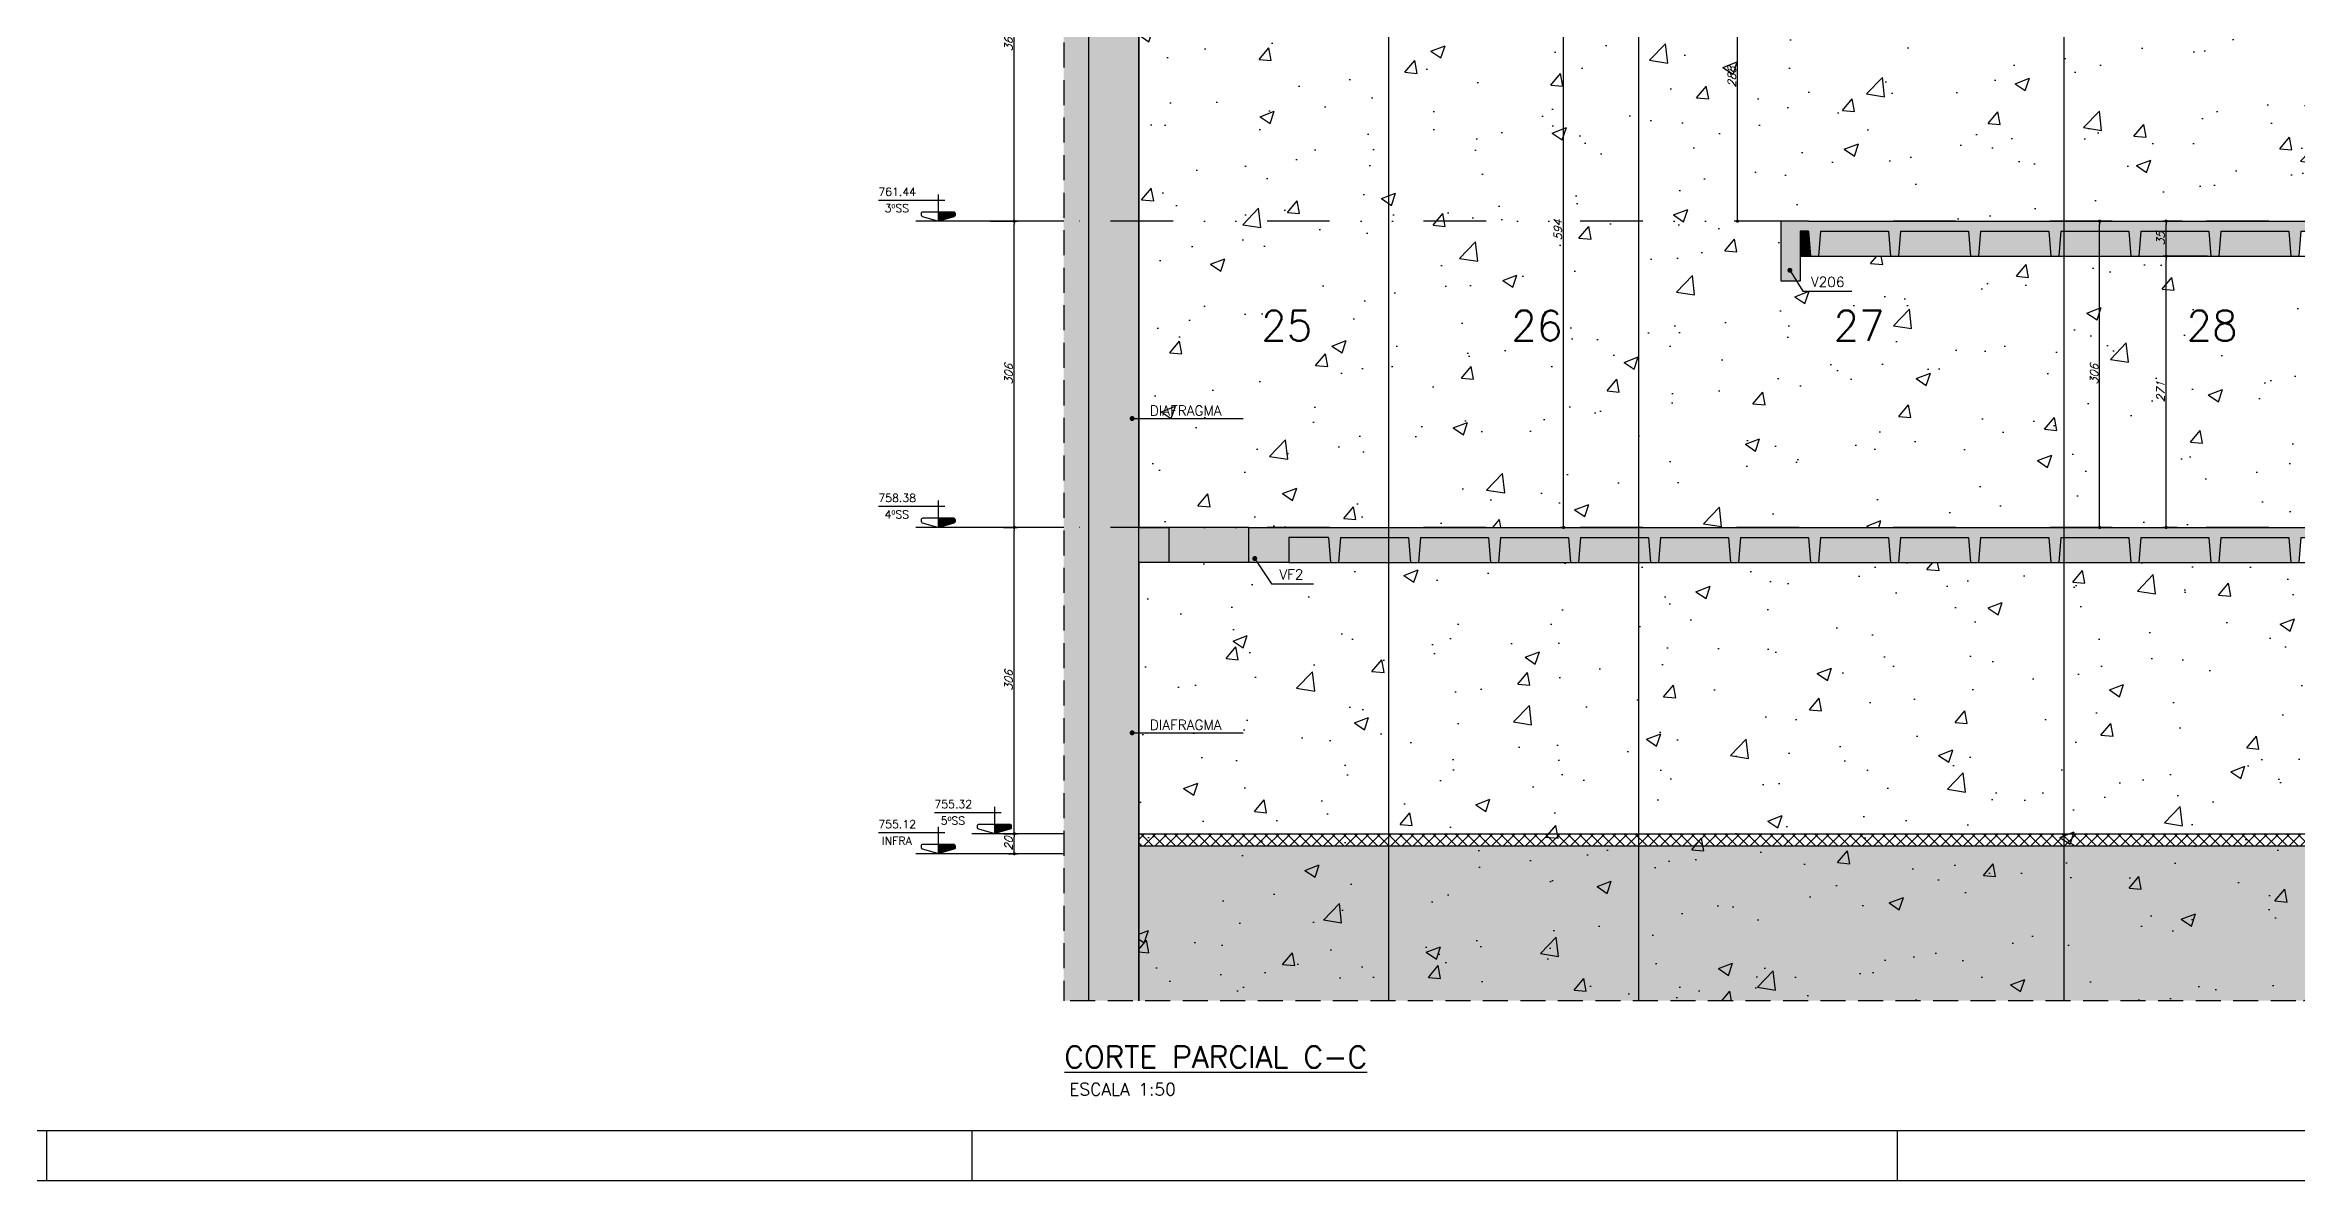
# Model space of a CAD drawing. Header units: millimetres. Extents: x 0 to 8720, y 0 to 4500.
# Drawn here: x 3168 to 5420, y 0 to 1135 of the extents above; entities that cross this region are included whole.
import ezdxf
from ezdxf import colors
from ezdxf.entities.mleader import LeaderData, LeaderLine
from ezdxf.enums import TextEntityAlignment as Align
from ezdxf.math import Vec2, Vec3

# ---------------------------------------------------------------- set-up
doc = ezdxf.new("R2010")
doc.units = ezdxf.units.MM
doc.header["$LTSCALE"] = 50
doc.linetypes.add('DASHED', pattern=[0.75, 0.5, -0.25])
doc.linetypes.add('DIVIDE2', pattern=[0.625, 0.25, -0.125, 0, -0.125, 0, -0.125])
for name, color, linetype in [('AR-TEXTO_REGUA 120_1-200', 4, 'Continuous'), ('F-AUX', 2, 'Continuous'), ('F-AUX-DET', 2, 'Continuous'), ('F-AUX-RED', 1, 'Continuous'), ('F-CORTE', 4, 'Continuous'), ('F-COTAS', 106, 'Continuous'), ('F-CPC', 1, 'DASHED'), ('F-EIXOS-DET', 1, 'Continuous'), ('F-FUNDAÇÃO-VISTA', 253, 'Continuous'), ('F-MARGEM', 1, 'Continuous'), ('F-MURETA OBRA', 4, 'Continuous'), ('F-NÍVEL-VISTA', 2, 'Continuous'), ('F-PERFIL VISTA', 252, 'Continuous'), ('F-SOLIDO-CORTE', 71, 'Continuous'), ('F-TEXTO', 6, 'Continuous'), ('F-TEXTO-YELLOW', 2, 'Continuous'), ('F-VISTA', 2, 'Continuous'), ('F-VISTA SÓLIDO 3', 252, 'Continuous')]:
    doc.layers.add(name, color=color, linetype=linetype)
doc.styles.add('CP-TEXT-INCL', font='simplex.shx', dxfattribs={"oblique": 20})
doc.styles.add('MCP', font='simplex.shx')
doc.styles.add('REGUA-120-esc1_200', font='simplex.shx', dxfattribs={"height": 0.6})
doc.styles.add('ROMANS', font='simplex.shx')
doc.styles.get("Standard").update_dxf_attribs({"font": 'txt.shx'})
doc.dimstyles.new('CP-COTAS-50', dxfattribs={"dimscale": 0.64, "dimtxt": 12.5, "dimasz": 5, "dimexe": 5, "dimexo": 5, "dimgap": 2.5, "dimtad": 1, "dimdec": 1, "dimdsep": 46, "dimtxsty": 'CP-TEXT-INCL', "dimblk1": 'DOT', "dimblk2": 'DOT', "dimsah": 1, "dimcen": 9, "dimclrd": 256, "dimclre": 256, "dimclrt": 256, "dimadec": 0, "dimazin": 0, "dimtfac": 1, "dimtdec": 1, "dimtmove": 2, "dimatfit": 3, "dimldrblk": 'DOT', "dimfxl": 5, "dimtolj": 1, "dimarcsym": 0})

# ---------------------------------------------------------------- blocks, each defined once
blk = doc.blocks.new('A0-3L_900')
at = {"layer": 'F-MARGEM', "color": 2}
for p, q in [((63.4, 1), (63.4, 0)), ((81.9, 1), (81.9, 0)), ((100.4, 1), (100.4, 0))]:
    blk.add_line(p, q, dxfattribs=at)
blk.add_lwpolyline([(0, 0), (0, 90), (174.4, 90), (174.4, 0)], close=True, dxfattribs=at)
at = {"layer": 'F-MARGEM', "color": 7}
blk.add_lwpolyline([(2.5, 89), (173.4, 89), (173.4, 1), (2.5, 1)], close=True, dxfattribs=at)
blk = doc.blocks.new('A$Cba39174f')
at = {"layer": 'F-CORTE'}
for points in [[(11039.1, -4045.2), (11119.1, -4045.2)], [(11039.1, -4055.2), (11041.1, -4080.2), (11049.1, -4080.2)], [(11051.1, -4055.2), (11049.1, -4080.2), (11049.1, -4080.2)], [(11051.1, -4055.2), (11119.1, -4055.2)]]:
    blk.add_lwpolyline(points, dxfattribs=at)
blk = doc.blocks.new('_DOT')
at = {"color": 0, "linetype": 'ByBlock'}
blk.add_line((-0.5, 0), (-1, 0), dxfattribs=at)
at = {"color": 0, "linetype": 'ByBlock', "const_width": 0.5}
blk.add_lwpolyline([(-0.25, 0, 1), (0.25, 0, 1)], format="xyb", close=True, dxfattribs=at)
blk = doc.blocks.new('*D110')
at = {"layer": 'F-COTAS', "lineweight": -2, "transparency": 16777216}
for p, q in [((4688.1, 1247), (4683.2, 1247)), ((4686.4, 656.2), (4686.4, 1243.8)), ((4688.1, 653), (4683.2, 653))]:
    blk.add_line(p, q, dxfattribs=at)
at = {"layer": 'F-COTAS', "lineweight": -2, "transparency": 16777216, "xscale": 3.2, "yscale": 3.2, "zscale": 3.2}
for p, rotation in [((4686.4, 1247), 90), ((4686.4, 653), 270)]:
    blk.add_blockref('_DOT', p, dxfattribs=dict(at, rotation=rotation))
at = {"layer": 'F-COTAS', "transparency": 16777216, "insert": (4680.8, 950), "char_height": 8, "attachment_point": 5, "rotation": 90, "style": 'CP-TEXT-INCL'}
blk.add_mtext('\\A1;594', dxfattribs=at)
blk = doc.blocks.new('*D111')
at = {"layer": 'F-COTAS', "lineweight": -2, "transparency": 16777216}
for p, q in [((5229.6, 959), (5219.1, 959)), ((5222.3, 656.2), (5222.3, 955.8)), ((5229.6, 653), (5219.1, 653))]:
    blk.add_line(p, q, dxfattribs=at)
at = {"layer": 'F-COTAS', "lineweight": -2, "transparency": 16777216, "xscale": 3.2, "yscale": 3.2, "zscale": 3.2}
for p, rotation in [((5222.3, 959), 90), ((5222.3, 653), 270)]:
    blk.add_blockref('_DOT', p, dxfattribs=dict(at, rotation=rotation))
at = {"layer": 'F-COTAS', "transparency": 16777216, "insert": (5216.7, 806), "char_height": 8, "attachment_point": 5, "rotation": 90, "style": 'CP-TEXT-INCL'}
blk.add_mtext('\\A1;306', dxfattribs=at)
blk = doc.blocks.new('*D112')
at = {"layer": 'F-COTAS', "lineweight": -2, "transparency": 16777216}
for p, q in [((4900.6, 1247), (4857, 1247)), ((4860.2, 962.2), (4860.2, 1243.8)), ((4900.6, 959), (4857, 959))]:
    blk.add_line(p, q, dxfattribs=at)
at = {"layer": 'F-COTAS', "lineweight": -2, "transparency": 16777216, "xscale": 3.2, "yscale": 3.2, "zscale": 3.2}
for p, rotation in [((4860.2, 1247), 90), ((4860.2, 959), 270)]:
    blk.add_blockref('_DOT', p, dxfattribs=dict(at, rotation=rotation))
at = {"layer": 'F-COTAS', "transparency": 16777216, "insert": (4854.6, 1103), "char_height": 8, "attachment_point": 5, "rotation": 90, "style": 'CP-TEXT-INCL'}
blk.add_mtext('\\A1;288', dxfattribs=at)
blk = doc.blocks.new('*D113')
at = {"layer": 'F-COTAS', "lineweight": -2, "transparency": 16777216}
for p, q in [((5330.1, 924), (5285.6, 924)), ((5288.8, 656.2), (5288.8, 920.8)), ((5299.8, 653), (5285.6, 653))]:
    blk.add_line(p, q, dxfattribs=at)
at = {"layer": 'F-COTAS', "lineweight": -2, "transparency": 16777216, "xscale": 3.2, "yscale": 3.2, "zscale": 3.2}
for p, rotation in [((5288.8, 924), 90), ((5288.8, 653), 270)]:
    blk.add_blockref('_DOT', p, dxfattribs=dict(at, rotation=rotation))
at = {"layer": 'F-COTAS', "transparency": 16777216, "insert": (5283.2, 788.5), "char_height": 8, "attachment_point": 5, "rotation": 90, "style": 'CP-TEXT-INCL'}
blk.add_mtext('\\A1;271', dxfattribs=at)
blk = doc.blocks.new('*D131')
at = {"layer": 'F-COTAS', "lineweight": -2, "transparency": 16777216}
for p, q in [((5304.7, 959), (5285.6, 959)), ((5288.8, 927.2), (5288.8, 955.8)), ((5304.7, 924), (5285.6, 924))]:
    blk.add_line(p, q, dxfattribs=at)
at = {"layer": 'F-COTAS', "lineweight": -2, "transparency": 16777216, "xscale": 3.2, "yscale": 3.2, "zscale": 3.2}
for p, rotation in [((5288.8, 959), 90), ((5288.8, 924), 270)]:
    blk.add_blockref('_DOT', p, dxfattribs=dict(at, rotation=rotation))
at = {"layer": 'F-COTAS', "transparency": 16777216, "insert": (5283.2, 941.5), "char_height": 8, "attachment_point": 5, "rotation": 90, "style": 'CP-TEXT-INCL'}
blk.add_mtext('\\A1;35', dxfattribs=at)
blk = doc.blocks.new('*D183')
at = {"layer": 'F-COTAS', "lineweight": -2, "transparency": 16777216}
for p, q in [((4113.5, 959), (4140.5, 959)), ((4137.3, 656.2), (4137.3, 955.8)), ((4126.4, 653), (4140.5, 653))]:
    blk.add_line(p, q, dxfattribs=at)
at = {"layer": 'F-COTAS', "lineweight": -2, "transparency": 16777216, "xscale": 3.2, "yscale": 3.2, "zscale": 3.2}
for p, rotation in [((4137.3, 959), 90), ((4137.3, 653), 270)]:
    blk.add_blockref('_DOT', p, dxfattribs=dict(at, rotation=rotation))
at = {"layer": 'F-COTAS', "transparency": 16777216, "insert": (4131.7, 806), "char_height": 8, "attachment_point": 5, "rotation": 90, "style": 'CP-TEXT-INCL'}
blk.add_mtext('\\A1;306', dxfattribs=at)
blk = doc.blocks.new('*D184')
at = {"layer": 'F-COTAS', "lineweight": -2, "transparency": 16777216}
for p, q in [((4094.8, 1319), (4140.5, 1319)), ((4137.3, 962.2), (4137.3, 1315.8)), ((4113.5, 959), (4140.5, 959))]:
    blk.add_line(p, q, dxfattribs=at)
at = {"layer": 'F-COTAS', "lineweight": -2, "transparency": 16777216, "xscale": 3.2, "yscale": 3.2, "zscale": 3.2}
for p, rotation in [((4137.3, 1319), 90), ((4137.3, 959), 270)]:
    blk.add_blockref('_DOT', p, dxfattribs=dict(at, rotation=rotation))
at = {"layer": 'F-COTAS', "transparency": 16777216, "insert": (4131.7, 1139), "char_height": 8, "attachment_point": 5, "rotation": 90, "style": 'CP-TEXT-INCL'}
blk.add_mtext('\\A1;360', dxfattribs=at)
blk = doc.blocks.new('Nível - Vista')
at = {"layer": 'F-NÍVEL-VISTA'}
blk.add_hatch(color=71, dxfattribs=at).paths.add_polyline_path([(0, 0.238), (-0.38, 0.238, 0.414214), (-0.42, 0.198), (-0.42, 0.148, 0.331206), (-0.391, 0.11), (-0.011, 0.002, 0.072993), (0, 0)])
at = {"layer": 'F-NÍVEL-VISTA', "color": 2}
for p, q in [((0, 0.67), (0, 0)), ((-0.168, 0.521), (1.493, 0.521))]:
    blk.add_line(p, q, dxfattribs=at)
blk.add_lwpolyline([(-0.011, 0.002, 0.146769), (0.011, 0.002), (0.391, 0.11, 0.331206), (0.42, 0.148), (0.42, 0.198, 0.414214), (0.38, 0.238), (-0.38, 0.238, 0.414214), (-0.42, 0.198), (-0.42, 0.148, 0.331206), (-0.391, 0.11), (-0.011, 0.002, 0.146769), (0.011, 0.002)], format="xyb", dxfattribs=at)
at = {"layer": 'F-TEXTO', "color": 3, "style": 'MCP'}
for tag, p in [('NÍVEL', (1.026, 0.636)), ('NÍVEL_DETALHE', (1.02, 0.186))]:
    blk.add_attdef(tag, text='', height=0.2, dxfattribs=at).set_placement(p, align=Align.CENTER)
blk = doc.blocks.new('*D189')
at = {"layer": 'F-COTAS', "lineweight": -2, "transparency": 16777216}
for p, q in [((4113.5, 959), (4140.5, 959)), ((4137.3, 656.2), (4137.3, 955.8)), ((4126.4, 653), (4140.5, 653))]:
    blk.add_line(p, q, dxfattribs=at)
at = {"layer": 'F-COTAS', "lineweight": -2, "transparency": 16777216, "xscale": 3.2, "yscale": 3.2, "zscale": 3.2}
for p, rotation in [((4137.3, 959), 90), ((4137.3, 653), 270)]:
    blk.add_blockref('_DOT', p, dxfattribs=dict(at, rotation=rotation))
at = {"layer": 'F-COTAS', "transparency": 16777216, "insert": (4131.7, 806), "char_height": 8, "attachment_point": 5, "rotation": 90, "style": 'CP-TEXT-INCL'}
blk.add_mtext('\\A1;306', dxfattribs=at)
blk = doc.blocks.new('*D190')
at = {"layer": 'F-COTAS', "lineweight": -2, "transparency": 16777216}
for p, q in [((4094.8, 1319), (4140.5, 1319)), ((4137.3, 962.2), (4137.3, 1315.8)), ((4113.5, 959), (4140.5, 959))]:
    blk.add_line(p, q, dxfattribs=at)
at = {"layer": 'F-COTAS', "lineweight": -2, "transparency": 16777216, "xscale": 3.2, "yscale": 3.2, "zscale": 3.2}
for p, rotation in [((4137.3, 1319), 90), ((4137.3, 959), 270)]:
    blk.add_blockref('_DOT', p, dxfattribs=dict(at, rotation=rotation))
at = {"layer": 'F-COTAS', "transparency": 16777216, "insert": (4131.7, 1139), "char_height": 8, "attachment_point": 5, "rotation": 90, "style": 'CP-TEXT-INCL'}
blk.add_mtext('\\A1;360', dxfattribs=at)
blk = doc.blocks.new('*D187')
at = {"layer": 'F-COTAS', "lineweight": -2, "transparency": 16777216}
for p, q in [((4126.4, 653), (4140.5, 653)), ((4137.3, 350.2), (4137.3, 649.8)), ((4126.4, 347), (4140.5, 347))]:
    blk.add_line(p, q, dxfattribs=at)
at = {"layer": 'F-COTAS', "lineweight": -2, "transparency": 16777216, "xscale": 3.2, "yscale": 3.2, "zscale": 3.2}
for p, rotation in [((4137.3, 653), 90), ((4137.3, 347), 270)]:
    blk.add_blockref('_DOT', p, dxfattribs=dict(at, rotation=rotation))
at = {"layer": 'F-COTAS', "transparency": 16777216, "insert": (4131.7, 500), "char_height": 8, "attachment_point": 5, "rotation": 90, "style": 'CP-TEXT-INCL'}
blk.add_mtext('\\A1;306', dxfattribs=at)
blk = doc.blocks.new('*D188')
at = {"layer": 'F-COTAS', "lineweight": -2, "transparency": 16777216}
for p, q in [((4131.6, 347), (4140.5, 347)), ((4137.3, 330.2), (4137.3, 343.8)), ((4131.6, 327), (4140.5, 327))]:
    blk.add_line(p, q, dxfattribs=at)
at = {"layer": 'F-COTAS', "lineweight": -2, "transparency": 16777216, "xscale": 3.2, "yscale": 3.2, "zscale": 3.2}
for p, rotation in [((4137.3, 347), 90), ((4137.3, 327), 270)]:
    blk.add_blockref('_DOT', p, dxfattribs=dict(at, rotation=rotation))
at = {"layer": 'F-COTAS', "transparency": 16777216, "insert": (4131.7, 337), "char_height": 8, "attachment_point": 5, "rotation": 90, "style": 'CP-TEXT-INCL'}
blk.add_mtext('\\A1;20', dxfattribs=at)

msp = doc.modelspace()

# ---------------------------------------------------------------- hatches: boundary and pattern name
at = {"layer": 'F-AUX-DET'}
h = msp.add_hatch(dxfattribs=at)
h.set_pattern_fill('EARTH', color=252, scale=5, angle=45)
h.set_pattern_definition([(45, (-5994.112, -2175.006), (0, 44.90128), [31.75, -31.75]), (45, (-6002.53, -2166.587), (0, 44.90128), [31.75, -31.75]), (45, (-6010.95, -2158.168), (0, 44.90128), [31.75, -31.75]), (135, (-6010.95, -2152.555), (-44.90128, 0), [31.75, -31.75]), (135, (-6002.53, -2144.136), (-44.90128, 0), [31.75, -31.75]), (135, (-5994.112, -2135.717), (-44.90128, 0), [31.75, -31.75])])
h.paths.add_polyline_path([(4186.78, 179.99), (4211.78, 179.99), (4211.78, 2164.99), (4186.78, 2164.99)])
h.paths.add_polyline_path([(6845.78, 179.99), (6955.78, 179.99), (6955.78, 1562.99), (6845.78, 1562.99)])
h = msp.add_hatch(dxfattribs=at)
h.set_pattern_fill('EARTH', color=252, scale=5, angle=45)
h.set_pattern_definition([(45, (-6392.047, -5941.035), (0, 44.90128), [31.75, -31.75]), (45, (-6400.466, -5932.616), (0, 44.90128), [31.75, -31.75]), (45, (-6408.885, -5924.197), (0, 44.90128), [31.75, -31.75]), (135, (-6408.885, -5918.584), (-44.90128, 0), [31.75, -31.75]), (135, (-6400.466, -5910.165), (-44.90128, 0), [31.75, -31.75]), (135, (-6392.047, -5901.746), (-44.90128, 0), [31.75, -31.75])])
h.paths.add_polyline_path([(6845.78, 179.99), (6845.78, 334.99), (4261.78, 334.99), (4261.78, 179.99)])
at = {"layer": 'F-AUX-RED'}
h = msp.add_hatch(dxfattribs=at)
h.set_pattern_fill('ANSI37', color=256, scale=2.5)
h.set_pattern_definition([(45, (-269.299, -5941.035), (-5.61266, 5.61266), []), (135, (-269.299, -5941.035), (-5.61266, -5.61266), [])])
h.paths.add_polyline_path([(6830.78, 334.99), (6830.78, 346.99), (4261.78, 346.99), (4261.78, 334.99)])
at = {"layer": 'F-PERFIL VISTA', "ltscale": 2}
h = msp.add_hatch(dxfattribs=at)
h.set_pattern_fill('AR-CONC', color=256, scale=0.8)
h.paths.add_polyline_path([(4511.71, 617.99), (4411.78, 617.99), (4383.07, 617.99), (4371.78, 617.99), (4291.78, 617.99), (4282.21, 617.99), (4261.78, 617.99), (4261.78, 555.3), (4261.78, 179.99), (4511.71, 179.99)])
h.paths.add_polyline_path([(4761.71, 617.99), (4511.71, 617.99), (4511.71, 179.99), (4761.71, 179.99)])
h.paths.add_polyline_path([(5186.71, 617.99), (4761.71, 617.99), (4761.71, 179.99), (5186.71, 179.99)])
h.paths.add_polyline_path([(5436.71, 617.99), (5186.71, 617.99), (5186.71, 179.99), (5436.71, 179.99)])
h.paths.add_polyline_path([(5686.71, 617.99), (5436.71, 617.99), (5436.71, 179.99), (5686.71, 179.99)])
h.paths.add_polyline_path([(5936.71, 617.99), (5686.71, 617.99), (5686.71, 179.99), (5936.71, 179.99)])
h.paths.add_polyline_path([(6186.71, 617.99), (5936.71, 617.99), (5936.71, 179.99), (6186.71, 179.99)])
h.paths.add_polyline_path([(6239.09, 617.99), (6186.71, 617.99), (6186.71, 306.99), (6239.09, 306.99)])
h.paths.add_polyline_path([(4511.71, 1226.99), (4365.78, 1226.99), (4286.28, 1226.99), (4261.78, 1226.99), (4261.78, 691.44), (4261.78, 652.99), (4282.21, 652.99), (4291.78, 652.99), (4371.78, 652.99), (4451.28, 652.99), (4511.71, 652.99)])
h.paths.add_polyline_path([(4761.71, 1226.99), (4511.71, 1226.99), (4511.71, 652.99), (4531.28, 652.99), (4611.28, 652.99), (4691.28, 652.99), (4761.71, 652.99)])
h.paths.add_polyline_path([(5186.71, 923.99), (4922.78, 923.99), (4922.78, 907.77), (4922.78, 898.99), (4920, 898.99), (4903.78, 898.99), (4903.78, 950.21), (4903.78, 958.99), (4931.28, 958.99), (5011.28, 958.99), (5091.28, 958.99), (5171.28, 958.99), (5186.71, 958.99), (5186.71, 1226.99), (5013.28, 1226.99), (4945.28, 1226.99), (4761.71, 1226.99), (4761.71, 652.99), (4771.28, 652.99), (4851.28, 652.99), (4931.28, 652.99), (5011.28, 652.99), (5091.28, 652.99), (5171.28, 652.99), (5186.71, 652.99)])
h.paths.add_polyline_path([(5436.71, 923.99), (5186.71, 923.99), (5186.71, 652.99), (5251.28, 652.99), (5331.28, 652.99), (5411.28, 652.99), (5436.71, 652.99)])
h.paths.add_polyline_path([(5686.71, 923.99), (5436.71, 923.99), (5436.71, 652.99), (5491.28, 652.99), (5571.28, 652.99), (5651.28, 652.99), (5686.71, 652.99)])
h.paths.add_polyline_path([(5936.71, 923.99), (5686.71, 923.99), (5686.71, 652.99), (5731.28, 652.99), (5811.28, 652.99), (5891.28, 652.99), (5936.71, 652.99)])
h.paths.add_polyline_path([(6186.71, 923.99), (5936.71, 923.99), (5936.71, 652.99), (5971.28, 652.99), (6051.28, 652.99), (6131.28, 652.99), (6186.71, 652.99)])
h.paths.add_polyline_path([(6239.09, 923.99), (6186.71, 923.99), (6186.71, 652.99), (6211.28, 652.99), (6239.09, 652.99)])
h.paths.add_polyline_path([(6239.09, 1437.21), (6206.78, 1437.21), (6206.78, 1379.99), (6186.71, 1379.99), (6186.71, 958.99), (6211.28, 958.99), (6239.09, 958.99)])
h.paths.add_polyline_path([(6186.71, 1379.99), (5967.78, 1379.99), (5936.71, 1379.99), (5936.71, 958.99), (5971.28, 958.99), (6051.28, 958.99), (6131.28, 958.99), (6186.71, 958.99)])
h.paths.add_polyline_path([(5936.71, 1379.99), (5936.71, 1383.14), (5860.28, 1367.84), (5860.28, 1333.77), (5860.28, 1324.99), (5844.06, 1324.99), (5841.28, 1324.99), (5841.28, 1364.03), (5686.71, 1333.08), (5686.71, 958.99), (5731.28, 958.99), (5811.28, 958.99), (5891.28, 958.99), (5936.71, 958.99)])
h.paths.add_polyline_path([(5686.71, 1333.08), (5436.71, 1283.03), (5436.71, 958.99), (5491.28, 958.99), (5571.28, 958.99), (5651.28, 958.99), (5686.71, 958.99)])
h.paths.add_polyline_path([(5436.71, 1283.03), (5330.28, 1261.72), (5330.28, 1212.99), (5262.28, 1212.99), (5262.28, 1226.99), (5186.71, 1226.99), (5186.71, 958.99), (5251.28, 958.99), (5331.28, 958.99), (5411.28, 958.99), (5436.71, 958.99)])
h.paths.add_polyline_path([(4511.71, 1499.99), (4371.78, 1499.99), (4365.78, 1499.99), (4365.78, 1534.99), (4441.78, 1534.99), (4511.71, 1534.99), (4511.71, 1643.99), (4476.78, 1643.99), (4261.78, 1643.99), (4261.78, 1576.37), (4261.78, 1534.99), (4276.14, 1534.99), (4286.38, 1534.99), (4286.38, 1531.09), (4286.38, 1524.99), (4286.38, 1515.23), (4286.38, 1499.99), (4276.14, 1499.99), (4273.27, 1499.99), (4272.5, 1499.99), (4270.34, 1499.99), (4269.9, 1499.99), (4268.59, 1499.99), (4268.32, 1499.99), (4267.44, 1499.99), (4267.25, 1499.99), (4266.62, 1499.99), (4266.48, 1499.99), (4261.78, 1499.99), (4261.78, 1318.99), (4261.78, 1267.44), (4261.78, 1246.99), (4286.28, 1246.99), (4365.78, 1246.99), (4511.71, 1246.99)])
h.paths.add_polyline_path([(4761.71, 1499.99), (4511.71, 1499.99), (4511.71, 1246.99), (4761.71, 1246.99)])
h.paths.add_polyline_path([(5186.71, 1643.99), (5162.28, 1643.99), (4923.28, 1643.99), (4761.71, 1643.99), (4761.71, 1534.99), (4841.78, 1534.99), (4921.78, 1534.99), (5001.78, 1534.99), (5094.78, 1534.99), (5094.78, 1629.99), (5113.78, 1629.99), (5113.78, 1514.99), (5094.78, 1514.99), (5094.78, 1524.99), (5001.78, 1524.99), (4933.78, 1524.99), (4931.78, 1499.99), (4761.71, 1499.99), (4761.71, 1246.99), (4964.28, 1246.99), (4994.28, 1246.99), (5186.71, 1246.99)])
h.paths.add_polyline_path([(5436.71, 1643.99), (5397.78, 1643.99), (5186.71, 1643.99), (5186.71, 1246.99), (5262.28, 1246.99), (5262.28, 1267.99), (5281.28, 1267.99), (5281.28, 1226.99), (5311.28, 1226.99), (5311.28, 1278.31), (5436.71, 1303.43)])
h.paths.add_polyline_path([(5686.71, 1643.99), (5636.78, 1643.99), (5436.71, 1643.99), (5436.71, 1303.43), (5686.71, 1353.48)])
h.paths.add_polyline_path([(5936.71, 1643.99), (5686.71, 1643.99), (5686.71, 1353.48), (5936.71, 1403.53)])
h.paths.add_polyline_path([(4761.71, 1643.99), (4715.78, 1643.99), (4511.71, 1643.99), (4511.71, 1534.99), (4521.78, 1534.99), (4601.78, 1534.99), (4681.78, 1534.99), (4761.71, 1534.99)])
at = {"layer": 'F-SOLIDO-CORTE'}
h = msp.add_hatch(color=256, dxfattribs=at)
h.dxf.hatch_style = 1
h.paths.add_polyline_path([(4211.78, 2142.99), (4261.78, 2142.99), (4261.78, 2142.99), (4509.52, 2142.99), (4552.78, 2142.99), (4552.78, 2104.99), (4555.56, 2104.99), (4571.78, 2104.99), (4571.78, 2113.77), (4571.78, 2150.99), (4638.51, 2150.99), (4744.37, 2150.99), (5027.78, 2150.99), (5027.78, 2104.99), (5030.56, 2104.99), (5046.78, 2104.99), (5046.78, 2113.77), (5046.78, 2150.99), (5363.5, 2150.99), (5417.78, 2150.99), (5417.78, 2104.99), (5420.56, 2104.99), (5436.78, 2104.99), (5436.78, 2113.77), (5436.78, 2150.99), (5487.05, 2150.99), (5640.71, 2150.99), (5895.3, 2150.99), (5907.64, 2150.99), (5916.28, 2150.99), (5916.28, 2094.99), (5935.28, 2094.99), (5935.28, 2105.8), (5935.28, 2140.99), (6000.18, 2140.99), (6041.63, 2140.99), (6211.51, 2140.99), (6355.78, 2140.99), (6355.78, 2094.99), (6368.13, 2094.99), (6435.78, 2094.99), (6435.78, 2104.25), (6435.78, 2140.99), (6818.03, 2140.99), (6854.99, 2140.99), (6867.34, 2140.99), (6887.78, 2140.99), (6887.78, 2094.99), (6906.78, 2094.99), (6906.78, 2104.25), (6906.78, 2154.99), (6903.85, 2154.99), (6887.78, 2154.99), (6867.34, 2154.99), (6854.99, 2154.99), (6826.78, 2154.99), (6807.78, 2154.99), (6435.78, 2154.99), (6368.13, 2154.99), (6355.78, 2154.99), (6211.51, 2154.99), (6186.78, 2154.99), (6167.78, 2154.99), (6041.63, 2154.99), (6000.18, 2154.99), (5935.28, 2154.99), (5935.28, 2164.99), (5932.35, 2164.99), (5916.28, 2164.99), (5907.64, 2164.99), (5895.3, 2164.99), (5640.71, 2164.99), (5487.05, 2164.99), (5436.78, 2164.99), (5420.56, 2164.99), (5417.78, 2164.99), (5363.5, 2164.99), (5046.78, 2164.99), (5030.56, 2164.99), (5027.78, 2164.99), (4744.37, 2164.99), (4638.51, 2164.99), (4571.78, 2164.99), (4552.78, 2164.99), (4552.78, 2154.99), (4510.2, 2154.99), (4261.78, 2154.99), (4261.78, 2164.99), (4211.78, 2164.99)])
h.paths.add_polyline_path([(4261.78, 2082.99), (4211.78, 2082.99), (4211.78, 1817.61), (4211.78, 1534.99), (4211.78, 1496.54), (4211.78, 1228.99), (4211.78, 920.54), (4211.78, 652.99), (4211.78, 444.68), (4211.78, 179.99), (4261.78, 179.99), (4261.78, 555.3), (4261.78, 617.99), (4282.21, 617.99), (4291.78, 617.99), (4291.78, 643.11), (4291.78, 652.99), (4282.21, 652.99), (4261.78, 652.99), (4261.78, 691.44), (4261.78, 1228.99), (4261.78, 1267.44), (4261.78, 1318.99), (4261.78, 1499.99), (4266.48, 1499.99), (4269.9, 1499.99), (4272.5, 1499.99), (4276.14, 1499.99), (4286.38, 1499.99), (4286.38, 1515.23), (4286.38, 1524.99), (4286.38, 1534.99), (4276.14, 1534.99), (4261.78, 1534.99), (4261.78, 1576.37), (4261.78, 1844.99), (4461.85, 1844.99), (4505.86, 1844.99), (4515.22, 1844.99), (4622.78, 1844.99), (4622.78, 1818.99), (4627.03, 1818.99), (4651.78, 1818.99), (4651.78, 1824.84), (4651.78, 1844.99), (4701.9, 1844.99), (4739.46, 1844.99), (5022.88, 1844.99), (5027.78, 1844.99), (5027.78, 1798.99), (5030.56, 1798.99), (5046.78, 1798.99), (5046.78, 1807.77), (5046.78, 1844.99), (5101.07, 1844.99), (5417.78, 1844.99), (5417.78, 1798.99), (5420.56, 1798.99), (5436.78, 1798.99), (5436.78, 1807.77), (5436.78, 1844.99), (5590.44, 1844.99), (5778.86, 1844.99), (5831.87, 1844.99), (5841.28, 1844.99), (5841.28, 1798.99), (5844.22, 1798.99), (5860.28, 1798.99), (5860.28, 1808.25), (5860.28, 1846.99), (5969.13, 1846.99), (6139.01, 1846.99), (6305.11, 1846.99), (6381.58, 1846.99), (6386.28, 1846.99), (6386.28, 1798.99), (6389.22, 1798.99), (6405.28, 1798.99), (6405.28, 1808.25), (6405.28, 1846.99), (6576.96, 1846.99), (6581.66, 1846.99), (6608.28, 1846.99), (6608.28, 1798.99), (6627.28, 1798.99), (6627.28, 1808.25), (6627.28, 1831.99), (6727.83, 1831.99), (6735.24, 1831.99), (6747.59, 1831.99), (6752.37, 1831.99), (6786.28, 1831.99), (6789.22, 1831.99), (6805.28, 1831.99), (6805.28, 1841.25), (6805.28, 1891.99), (6786.28, 1891.99), (6786.28, 1882.73), (6786.28, 1843.99), (6752.37, 1843.99), (6747.59, 1843.99), (6735.24, 1843.99), (6727.83, 1843.99), (6627.28, 1843.99), (6627.28, 1858.99), (6624.35, 1858.99), (6608.28, 1858.99), (6581.66, 1858.99), (6576.96, 1858.99), (6405.28, 1858.99), (6389.22, 1858.99), (6386.28, 1858.99), (6381.58, 1858.99), (6305.11, 1858.99), (6139.01, 1858.99), (5969.13, 1858.99), (5860.28, 1858.99), (5844.22, 1858.99), (5841.28, 1858.99), (5831.87, 1858.99), (5778.86, 1858.99), (5590.44, 1858.99), (5436.78, 1858.99), (5420.56, 1858.99), (5417.78, 1858.99), (5101.07, 1858.99), (5046.78, 1858.99), (5030.56, 1858.99), (5027.78, 1858.99), (5022.88, 1858.99), (4739.46, 1858.99), (4701.9, 1858.99), (4651.78, 1858.99), (4627.03, 1858.99), (4622.78, 1858.99), (4515.22, 1858.99), (4505.86, 1858.99), (4462.4, 1858.99), (4261.78, 1858.99)])
h = msp.add_hatch(color=256, dxfattribs=at)
h.dxf.hatch_style = 1
h.paths.add_polyline_path([(6830.78, 948.99), (6830.78, 958.99), (6691.28, 958.99), (6611.28, 958.99), (6531.28, 958.99), (6451.28, 958.99), (6371.28, 958.99), (6291.28, 958.99), (6211.28, 958.99), (6131.28, 958.99), (6051.28, 958.99), (5971.28, 958.99), (5891.28, 958.99), (5811.28, 958.99), (5731.28, 958.99), (5651.28, 958.99), (5571.28, 958.99), (5491.28, 958.99), (5411.28, 958.99), (5331.28, 958.99), (5251.28, 958.99), (5171.28, 958.99), (5091.28, 958.99), (5011.28, 958.99), (4931.28, 958.99), (4903.78, 958.99), (4903.78, 950.21), (4903.78, 898.99), (4920, 898.99), (4922.78, 898.99), (4922.78, 907.77), (4922.78, 948.99), (4931.28, 948.99), (4933.28, 923.99), (4941.28, 923.99), (4943.28, 948.99), (5011.28, 948.99), (5013.28, 923.99), (5021.28, 923.99), (5023.28, 948.99), (5091.28, 948.99), (5093.28, 923.99), (5101.28, 923.99), (5103.28, 948.99), (5171.28, 948.99), (5173.28, 923.99), (5181.28, 923.99), (5183.28, 948.99), (5251.28, 948.99), (5253.28, 923.99), (5261.28, 923.99), (5263.28, 948.99), (5331.28, 948.99), (5333.28, 923.99), (5341.28, 923.99), (5343.28, 948.99), (5411.28, 948.99), (5413.28, 923.99), (5421.28, 923.99), (5423.28, 948.99), (5491.28, 948.99), (5493.28, 923.99), (5501.28, 923.99), (5503.28, 948.99), (5571.28, 948.99), (5573.28, 923.99), (5581.28, 923.99), (5583.28, 948.99), (5651.28, 948.99), (5653.28, 923.99), (5661.28, 923.99), (5663.28, 948.99), (5731.28, 948.99), (5733.28, 923.99), (5741.28, 923.99), (5743.28, 948.99), (5811.28, 948.99), (5813.28, 923.99), (5821.28, 923.99), (5823.28, 948.99), (5891.28, 948.99), (5893.28, 923.99), (5901.28, 923.99), (5903.28, 948.99), (5971.28, 948.99), (5973.28, 923.99), (5981.28, 923.99), (5983.28, 948.99), (6051.28, 948.99), (6053.28, 923.99), (6061.28, 923.99), (6063.28, 948.99), (6131.28, 948.99), (6133.28, 923.99), (6141.28, 923.99), (6143.28, 948.99), (6211.28, 948.99), (6213.28, 923.99), (6221.28, 923.99), (6223.28, 948.99), (6291.28, 948.99), (6293.28, 923.99), (6301.28, 923.99), (6303.28, 948.99), (6371.28, 948.99), (6373.28, 923.99), (6381.28, 923.99), (6383.28, 948.99), (6451.28, 948.99), (6453.28, 923.99), (6461.28, 923.99), (6463.28, 948.99), (6531.28, 948.99), (6533.28, 923.99), (6541.28, 923.99), (6543.28, 948.99), (6611.28, 948.99), (6613.28, 923.99), (6621.28, 923.99), (6623.28, 948.99), (6691.28, 948.99), (6693.28, 923.99), (6701.28, 923.99), (6703.28, 948.99), (6771.28, 948.99), (6773.28, 923.99), (6781.28, 923.99), (6783.28, 948.99)])
h = msp.add_hatch(color=256, dxfattribs=at)
h.dxf.hatch_style = 1
h.paths.add_polyline_path([(4863.28, 642.99), (4931.28, 642.99), (4933.28, 617.99), (4941.28, 617.99), (4943.28, 642.99), (5011.28, 642.99), (5013.28, 617.99), (5021.28, 617.99), (5023.28, 642.99), (5091.28, 642.99), (5093.28, 617.99), (5101.28, 617.99), (5103.28, 642.99), (5171.28, 642.99), (5173.28, 617.99), (5181.28, 617.99), (5183.28, 642.99), (5251.28, 642.99), (5253.28, 617.99), (5261.28, 617.99), (5263.28, 642.99), (5331.28, 642.99), (5333.28, 617.99), (5341.28, 617.99), (5343.28, 642.99), (5411.28, 642.99), (5413.28, 617.99), (5421.28, 617.99), (5423.28, 642.99), (5427.59, 642.99), (5427.59, 652.99), (5411.28, 652.99), (5331.28, 652.99), (5251.28, 652.99), (5171.28, 652.99), (5091.28, 652.99), (5011.28, 652.99), (4931.28, 652.99), (4851.28, 652.99), (4771.28, 652.99), (4691.28, 652.99), (4611.28, 652.99), (4531.28, 652.99), (4451.28, 652.99), (4371.78, 652.99), (4371.78, 627.87), (4371.78, 617.99), (4383.07, 617.99), (4411.78, 617.99), (4411.78, 642.99), (4451.28, 642.99), (4453.28, 617.99), (4461.28, 617.99), (4463.28, 642.99), (4531.28, 642.99), (4533.28, 617.99), (4541.28, 617.99), (4543.28, 642.99), (4611.28, 642.99), (4613.28, 617.99), (4621.28, 617.99), (4623.28, 642.99), (4691.28, 642.99), (4693.28, 617.99), (4701.28, 617.99), (4703.28, 642.99), (4771.28, 642.99), (4773.28, 617.99), (4781.28, 617.99), (4783.28, 642.99), (4851.28, 642.99), (4853.28, 617.99), (4861.28, 617.99)])
at = {"layer": 'F-VISTA SÓLIDO 3'}
h = msp.add_hatch(color=256, dxfattribs=at)
h.dxf.hatch_style = 1
h.paths.add_polyline_path([(4931.28, 948.99), (4922.78, 948.99), (4922.78, 923.99), (4933.28, 923.99)])
h = msp.add_hatch(color=256, dxfattribs=at)
h.dxf.hatch_style = 1
h.paths.add_polyline_path([(5011.28, 948.99), (4943.28, 948.99), (4941.28, 923.99), (5013.28, 923.99)])
h = msp.add_hatch(color=256, dxfattribs=at)
h.dxf.hatch_style = 1
h.paths.add_polyline_path([(5091.28, 948.99), (5023.28, 948.99), (5021.28, 923.99), (5093.28, 923.99)])
h = msp.add_hatch(color=256, dxfattribs=at)
h.dxf.hatch_style = 1
h.paths.add_polyline_path([(5171.28, 948.99), (5103.28, 948.99), (5101.28, 923.99), (5173.28, 923.99)])
h = msp.add_hatch(color=256, dxfattribs=at)
h.dxf.hatch_style = 1
h.paths.add_polyline_path([(5251.28, 948.99), (5183.28, 948.99), (5181.28, 923.99), (5253.28, 923.99)])
h = msp.add_hatch(color=256, dxfattribs=at)
h.dxf.hatch_style = 1
h.paths.add_polyline_path([(5331.28, 948.99), (5263.28, 948.99), (5261.28, 923.99), (5333.28, 923.99)])
h = msp.add_hatch(color=256, dxfattribs=at)
h.dxf.hatch_style = 1
h.paths.add_polyline_path([(5411.28, 948.99), (5343.28, 948.99), (5341.28, 923.99), (5413.28, 923.99)])
h = msp.add_hatch(color=256, dxfattribs=at)
h.dxf.hatch_style = 1
h.paths.add_polyline_path([(4371.78, 652.99), (4291.78, 652.99), (4291.78, 643.11), (4291.78, 617.99), (4371.78, 617.99), (4371.78, 627.87)])
h = msp.add_hatch(color=256, dxfattribs=at)
h.dxf.hatch_style = 1
h.paths.add_polyline_path([(4451.28, 642.99), (4411.78, 642.99), (4411.78, 617.99), (4453.28, 617.99)])
h = msp.add_hatch(color=256, dxfattribs=at)
h.dxf.hatch_style = 1
h.paths.add_polyline_path([(4531.28, 642.99), (4463.28, 642.99), (4461.28, 617.99), (4533.28, 617.99)])
h = msp.add_hatch(color=256, dxfattribs=at)
h.dxf.hatch_style = 1
h.paths.add_polyline_path([(4611.28, 642.99), (4543.28, 642.99), (4541.28, 617.99), (4613.28, 617.99)])
h = msp.add_hatch(color=256, dxfattribs=at)
h.dxf.hatch_style = 1
h.paths.add_polyline_path([(4691.28, 642.99), (4623.28, 642.99), (4621.28, 617.99), (4693.28, 617.99)])
h = msp.add_hatch(color=256, dxfattribs=at)
h.dxf.hatch_style = 1
h.paths.add_polyline_path([(4771.28, 642.99), (4703.28, 642.99), (4701.28, 617.99), (4773.28, 617.99)])
h = msp.add_hatch(color=256, dxfattribs=at)
h.dxf.hatch_style = 1
h.paths.add_polyline_path([(4851.28, 642.99), (4783.28, 642.99), (4781.28, 617.99), (4853.28, 617.99)])
h = msp.add_hatch(color=256, dxfattribs=at)
h.dxf.hatch_style = 1
h.paths.add_polyline_path([(4931.28, 642.99), (4863.28, 642.99), (4861.28, 617.99), (4933.28, 617.99)])
h = msp.add_hatch(color=256, dxfattribs=at)
h.dxf.hatch_style = 1
h.paths.add_polyline_path([(5011.28, 642.99), (4943.28, 642.99), (4941.28, 617.99), (5013.28, 617.99)])
h = msp.add_hatch(color=256, dxfattribs=at)
h.dxf.hatch_style = 1
h.paths.add_polyline_path([(5091.28, 642.99), (5023.28, 642.99), (5021.28, 617.99), (5093.28, 617.99)])
h = msp.add_hatch(color=256, dxfattribs=at)
h.dxf.hatch_style = 1
h.paths.add_polyline_path([(5171.28, 642.99), (5103.28, 642.99), (5101.28, 617.99), (5173.28, 617.99)])
h = msp.add_hatch(color=256, dxfattribs=at)
h.dxf.hatch_style = 1
h.paths.add_polyline_path([(5251.28, 642.99), (5183.28, 642.99), (5181.28, 617.99), (5253.28, 617.99)])
h = msp.add_hatch(color=256, dxfattribs=at)
h.dxf.hatch_style = 1
h.paths.add_polyline_path([(5331.28, 642.99), (5263.28, 642.99), (5261.28, 617.99), (5333.28, 617.99)])
h = msp.add_hatch(color=256, dxfattribs=at)
h.dxf.hatch_style = 1
h.paths.add_polyline_path([(5411.28, 642.99), (5343.28, 642.99), (5341.28, 617.99), (5413.28, 617.99)])

# ---------------------------------------------------------------- linework, layer by layer
at = {"layer": 'F-AUX', "color": 1, "linetype": 'DASHED'}
msp.add_line((6955.78, 179.99), (4186.78, 179.99), dxfattribs=at)
msp.add_line((6955.78, 179.99), (4186.78, 179.99), dxfattribs=at)
msp.add_lwpolyline([(6955.78, 179.99), (6955.78, 2224.99), (4186.78, 2224.99), (4186.78, 179.99)], dxfattribs=at)
at = {"layer": 'F-AUX-RED'}
for points in [[(4261.78, 346.99), (6830.78, 346.99)], [(4261.78, 334.99), (6830.78, 334.99)]]:
    msp.add_lwpolyline(points, dxfattribs=at)
at = {"layer": 'F-CORTE'}
for points in [[(4211.78, 179.99), (4211.78, 444.68), (4211.78, 652.99), (4211.78, 920.54), (4211.78, 1228.99)], [(4261.78, 1228.99), (4261.78, 691.44), (4261.78, 652.99), (4282.21, 652.99), (4291.78, 652.99), (4291.78, 643.11), (4291.78, 617.99), (4282.21, 617.99), (4261.78, 617.99), (4261.78, 555.3), (4261.78, 179.99)], [(4931.28, 958.99), (4903.78, 958.99)], [(4931.28, 948.99), (4922.78, 948.99), (4922.78, 907.77), (4922.78, 898.99), (4920, 898.99), (4903.78, 898.99), (4903.78, 950.21), (4903.78, 958.99)], [(4451.28, 642.99), (4411.78, 642.99), (4411.78, 617.99), (4383.07, 617.99), (4371.78, 617.99), (4371.78, 627.87), (4371.78, 652.99)], [(4371.78, 652.99), (4451.28, 652.99)]]:
    msp.add_lwpolyline(points, dxfattribs=at)
at = {"layer": 'F-CPC'}
for p, q in [((4261.71, 179.99), (4261.71, 1703.99)), ((4511.71, 179.99), (4511.71, 1703.99)), ((4761.71, 179.99), (4761.71, 1703.99)), ((5186.71, 179.99), (5186.71, 1703.99))]:
    msp.add_line(p, q, dxfattribs=at)
at = {"layer": 'F-EIXOS-DET', "color": 1, "linetype": 'DIVIDE2', "ltscale": 5}
for p, q in [((6955.78, 958.99), (4186.78, 958.99)), ((6955.78, 652.99), (4186.78, 652.99))]:
    msp.add_line(p, q, dxfattribs=at)
at = {"layer": 'F-EIXOS-DET', "color": 1, "ltscale": 5}
for points in [[(4186.78, 958.99), (4038.81, 958.99)], [(4186.78, 958.99), (4038.81, 958.99)], [(4186.78, 652.99), (4038.81, 652.99)], [(4186.78, 652.99), (4038.81, 652.99)], [(4186.78, 346.99), (4094.89, 346.99)], [(4186.78, 326.99), (4038.81, 326.99)]]:
    msp.add_lwpolyline(points, dxfattribs=at)
at = {"layer": 'F-FUNDAÇÃO-VISTA'}
for p, q in [((4511.71, 179.99), (4511.71, 1703.99)), ((4511.71, 179.99), (4511.71, 1703.99)), ((4761.71, 179.99), (4761.71, 1703.99)), ((4761.71, 179.99), (4761.71, 1703.99)), ((5186.71, 179.99), (5186.71, 1703.99)), ((5186.71, 179.99), (5186.71, 1703.99))]:
    msp.add_line(p, q, dxfattribs=at)
at = {"layer": 'F-MURETA OBRA'}
for p, q in [((4261.71, 179.99), (4261.71, 1703.99)), ((4511.71, 179.99), (4511.71, 1703.99)), ((4761.71, 179.99), (4761.71, 1703.99)), ((5186.71, 179.99), (5186.71, 1703.99))]:
    msp.add_line(p, q, dxfattribs=at)
at = {"layer": 'F-VISTA'}
for points in [[(4922.78, 923.99), (6830.78, 923.99)], [(4371.78, 652.99), (4291.78, 652.99)], [(4371.78, 617.99), (4291.78, 617.99)], [(4411.78, 617.99), (6830.78, 617.99)]]:
    msp.add_lwpolyline(points, dxfattribs=at)

# ---------------------------------------------------------------- block references
at = {"layer": 'F-CORTE'}
for p in [(-6107.77, 5004.19), (-6027.77, 5004.19), (-5947.77, 5004.19), (-5867.77, 5004.19), (-5787.77, 5004.19), (-5707.77, 5004.19), (-5627.77, 5004.19), (-6587.77, 4698.19), (-6507.77, 4698.19), (-6427.77, 4698.19), (-6347.77, 4698.19), (-6267.77, 4698.19), (-6187.77, 4698.19), (-6107.77, 4698.19), (-6027.77, 4698.19), (-5947.77, 4698.19), (-5867.77, 4698.19), (-5787.77, 4698.19), (-5707.77, 4698.19), (-5627.77, 4698.19)]:
    msp.add_blockref('A$Cba39174f', p, dxfattribs=at)
at = {"layer": 'F-MARGEM', "xscale": 50, "yscale": 50, "zscale": 50}
msp.add_blockref('A0-3L_900', (0, 0), dxfattribs=at)
at = {"layer": 'F-NÍVEL-VISTA', "linetype": 'Continuous'}
ref = msp.add_blockref('Nível - Vista', (4061.31, 958.99), dxfattribs=dict(at, xscale=-40, yscale=40, zscale=40))
ref.add_attrib('NÍVEL', '761.44', dxfattribs={"layer": 'F-TEXTO', "color": 3, "height": 8, "style": 'MCP'}).set_placement((4020.27, 984.42), align=Align.CENTER)
ref = msp.add_blockref('Nível - Vista', (4061.31, 958.99), dxfattribs=dict(at, xscale=-40, yscale=40, zscale=40))
ref.add_attrib('NÍVEL', '761.44', dxfattribs={"layer": 'F-TEXTO', "color": 3, "height": 8, "style": 'MCP'}).set_placement((4020.27, 984.42), align=Align.CENTER)
ref = msp.add_blockref('Nível - Vista', (4061.31, 652.99), dxfattribs=dict(at, xscale=-40, yscale=40, zscale=40))
ref.add_attrib('NÍVEL', '758.38', dxfattribs={"layer": 'F-TEXTO', "color": 3, "height": 8, "style": 'MCP'}).set_placement((4020.27, 678.42), align=Align.CENTER)
ref = msp.add_blockref('Nível - Vista', (4061.31, 652.99), dxfattribs=dict(at, xscale=-40, yscale=40, zscale=40))
ref.add_attrib('NÍVEL', '758.38', dxfattribs={"layer": 'F-TEXTO', "color": 3, "height": 8, "style": 'MCP'}).set_placement((4020.27, 678.42), align=Align.CENTER)
ref = msp.add_blockref('Nível - Vista', (4061.31, 326.99), dxfattribs=dict(at, xscale=-40, yscale=40, zscale=40))
ref.add_attrib('NÍVEL', '755.12', dxfattribs={"layer": 'F-TEXTO', "color": 3, "height": 8, "style": 'MCP'}).set_placement((4020.27, 352.42), align=Align.CENTER)
ref = msp.add_blockref('Nível - Vista', (4117.39, 346.99), dxfattribs=dict(at, xscale=-40, yscale=40, zscale=40))
ref.add_attrib('NÍVEL', '755.32', dxfattribs={"layer": 'F-TEXTO', "color": 3, "height": 8, "style": 'MCP'}).set_placement((4076.34, 372.42), align=Align.CENTER)

# ---------------------------------------------------------------- texts
at = {"layer": 'AR-TEXTO_REGUA 120_1-200', "color": 2, "style": 'REGUA-120-esc1_200'}
msp.add_text('ESCALA 1:50', height=12.5, dxfattribs=at).set_placement((4192.21, 85.34))
msp.add_text('ESCALA 1:50', height=12.5, dxfattribs=at).set_placement((4192.21, 85.34))
at = {"layer": 'F-CPC', "char_height": 30, "attachment_point": 1}
for s, insert in [('25', (4383.94, 869.61)), ('26', (4633.94, 869.61)), ('27', (4956.15, 869.61)), ('28', (5308.94, 869.61))]:
    msp.add_mtext_dynamic_manual_height_columns(s, width=540.7942, gutter_width=12.5, heights=[0], dxfattribs=dict(at, insert=insert))
at = {"layer": 'F-TEXTO', "color": 3, "style": 'MCP'}
for s, p in [('3ºSS', (4019.92, 967.99)), ('3ºSS', (4019.92, 967.99)), ('4ºSS', (4019.92, 662)), ('4ºSS', (4019.92, 662)), ('5ºSS', (4076, 356)), ('INFRA', (4019.92, 336))]:
    msp.add_text(s, height=8, dxfattribs=at).set_placement(p, align=Align.CENTER)
at = {"layer": 'F-TEXTO', "style": 'ROMANS'}
msp.add_text('%%UCORTE PARCIAL C-C', height=21.875, dxfattribs=at).set_placement((4187.37, 112.96))
at = {"layer": 'F-TEXTO-YELLOW', "style": 'MCP'}
for s, p in [('V206', (4933.74, 893.31)), ('DIAFRAGMA', (4272.85, 764.73)), ('VF2', (4402.35, 601.05)), ('DIAFRAGMA', (4272.85, 450.68))]:
    msp.add_text(s, height=10, dxfattribs=at).set_placement(p)

# ---------------------------------------------------------------- dimensions: what is measured, and where the dimension line sits
at = {"layer": 'F-COTAS'}
for base, p1, p2, picture, middle in [((4137.29, 1318.99), (4110.27, 958.99), (4091.57, 1318.99), '*D184', (4131.69, 1138.99)), ((4137.29, 1318.99), (4110.27, 958.99), (4091.57, 1318.99), '*D190', (4131.69, 1138.99)), ((4686.39, 1246.99), (4691.28, 652.99), (4691.28, 1246.99), '*D110', (4680.79, 949.99)), ((4860.24, 1246.99), (4903.78, 958.99), (4903.78, 1246.99), '*D112', (4854.64, 1102.99)), ((4137.29, 958.99), (4123.16, 652.99), (4110.27, 958.99), '*D183', (4131.69, 805.99)), ((4137.29, 958.99), (4123.16, 652.99), (4110.27, 958.99), '*D189', (4131.69, 805.99)), ((5222.27, 958.99), (5232.76, 652.99), (5232.76, 958.99), '*D111', (5216.67, 805.99)), ((5288.83, 958.99), (5307.86, 923.99), (5307.86, 958.99), '*D131', (5283.23, 941.49)), ((5288.83, 923.99), (5303.04, 652.99), (5333.28, 923.99), '*D113', (5283.23, 788.49)), ((4137.29, 652.99), (4123.16, 346.99), (4123.16, 652.99), '*D187', (4131.69, 499.99)), ((4137.29, 346.99), (4128.37, 326.99), (4128.37, 346.99), '*D188', (4131.69, 336.99))]:
    dim = msp.add_linear_dim(base=base, p1=p1, p2=p2, angle=90, dimstyle='CP-COTAS-50', dxfattribs=at)
    dim.commit()
    dim.dimension.update_dxf_attribs({"geometry": picture, "text_midpoint": middle})

# ---------------------------------------------------------------- leaders
at = {"layer": 'F-AUX-RED'}
ml = msp.add_multileader_mtext('Standard', dxfattribs=at)
ml.set_content('', color=256)
ml.set_leader_properties()
ml.set_arrow_properties(name='DOT')
ml.build(insert=Vec2(0, 0))
ml.multileader.update_dxf_attribs({"text_right_attachment_type": 6, "text_top_attachment_type": 0, "text_bottom_attachment_type": 0, "dogleg_length": 0.36, "arrow_head_size": 5})
ctx = ml.context
ctx.base_point, ctx.char_height, ctx.arrow_head_size, ctx.landing_gap_size, ctx.plane_origin = Vec3(4974.55, 889.05), 0.18, 5, 0.09, Vec3(4912.63, 909.91)
ctx.right_attachment = 6
notes = []
notes.append((ctx, [(0, (1, 1, 0), (4925.68, 889.05), (1, 0), 48.87, [(0, [(4912.63, 909.91)], 256, [])])]))
ctx.mtext.insert, ctx.mtext.flow_direction = Vec3(4974.64, 889.14), 5
ml = msp.add_multileader_mtext('Standard', dxfattribs=at)
ml.set_content('', color=256)
ml.set_leader_properties()
ml.set_arrow_properties(name='DOT')
ml.build(insert=Vec2(0, 0))
ml.multileader.update_dxf_attribs({"text_right_attachment_type": 6, "text_top_attachment_type": 0, "text_bottom_attachment_type": 0, "dogleg_length": 0.36, "arrow_head_size": 5})
ctx = ml.context
ctx.base_point, ctx.char_height, ctx.arrow_head_size, ctx.landing_gap_size, ctx.plane_origin = Vec3(4366.09, 761.81), 0.18, 5, 0.09, Vec3(4255.14, 761.81)
ctx.right_attachment = 6
notes.append((ctx, [(0, (1, 1, 0), (4275.79, 761.81), (1, 0), 90.3, [(0, [(4255.14, 761.81)], 256, [])])]))
ctx.mtext.insert, ctx.mtext.flow_direction = Vec3(4366.18, 761.9), 5
ml = msp.add_multileader_mtext('Standard', dxfattribs=at)
ml.set_content('', color=256)
ml.set_leader_properties()
ml.set_arrow_properties(name='DOT')
ml.build(insert=Vec2(0, 0))
ml.multileader.update_dxf_attribs({"text_right_attachment_type": 6, "text_top_attachment_type": 0, "text_bottom_attachment_type": 0, "dogleg_length": 0.36, "arrow_head_size": 5})
ctx = ml.context
ctx.base_point, ctx.char_height, ctx.arrow_head_size, ctx.landing_gap_size, ctx.plane_origin = Vec3(4436.55, 596.79), 0.18, 5, 0.09, Vec3(4377.66, 621.94)
ctx.right_attachment = 6
notes.append((ctx, [(0, (1, 1, 0), (4394.29, 596.79), (1, 0), 42.26, [(0, [(4377.66, 621.94)], 256, [])])]))
ctx.mtext.insert, ctx.mtext.flow_direction = Vec3(4436.64, 596.88), 5
ml = msp.add_multileader_mtext('Standard', dxfattribs=at)
ml.set_content('', color=256)
ml.set_leader_properties()
ml.set_arrow_properties(name='DOT')
ml.build(insert=Vec2(0, 0))
ml.multileader.update_dxf_attribs({"text_right_attachment_type": 6, "text_top_attachment_type": 0, "text_bottom_attachment_type": 0, "dogleg_length": 0.36, "arrow_head_size": 5})
ctx = ml.context
ctx.base_point, ctx.char_height, ctx.arrow_head_size, ctx.landing_gap_size, ctx.plane_origin = Vec3(4366.09, 447.76), 0.18, 5, 0.09, Vec3(4255.14, 447.76)
ctx.right_attachment = 6
notes.append((ctx, [(0, (1, 1, 0), (4275.79, 447.76), (1, 0), 90.3, [(0, [(4255.14, 447.76)], 256, [])])]))
ctx.mtext.insert, ctx.mtext.flow_direction = Vec3(4366.18, 447.85), 5
for ctx, leaders in notes:
    for number, flags, end, landing, length, lines in leaders:
        leader = LeaderData()
        leader.index, (leader.has_last_leader_line, leader.has_dogleg_vector, leader.attachment_direction) = number, flags
        leader.last_leader_point, leader.dogleg_vector, leader.dogleg_length = Vec3(end), Vec3(landing), length
        for number, points, colour, breaks in lines:
            line = LeaderLine()
            line.index, line.vertices, line.color, line.breaks = number, Vec3.list(points), colors.encode_raw_color(colour), breaks
            leader.lines.append(line)
        ctx.leaders.append(leader)

doc.saveas('drawing.dxf')
